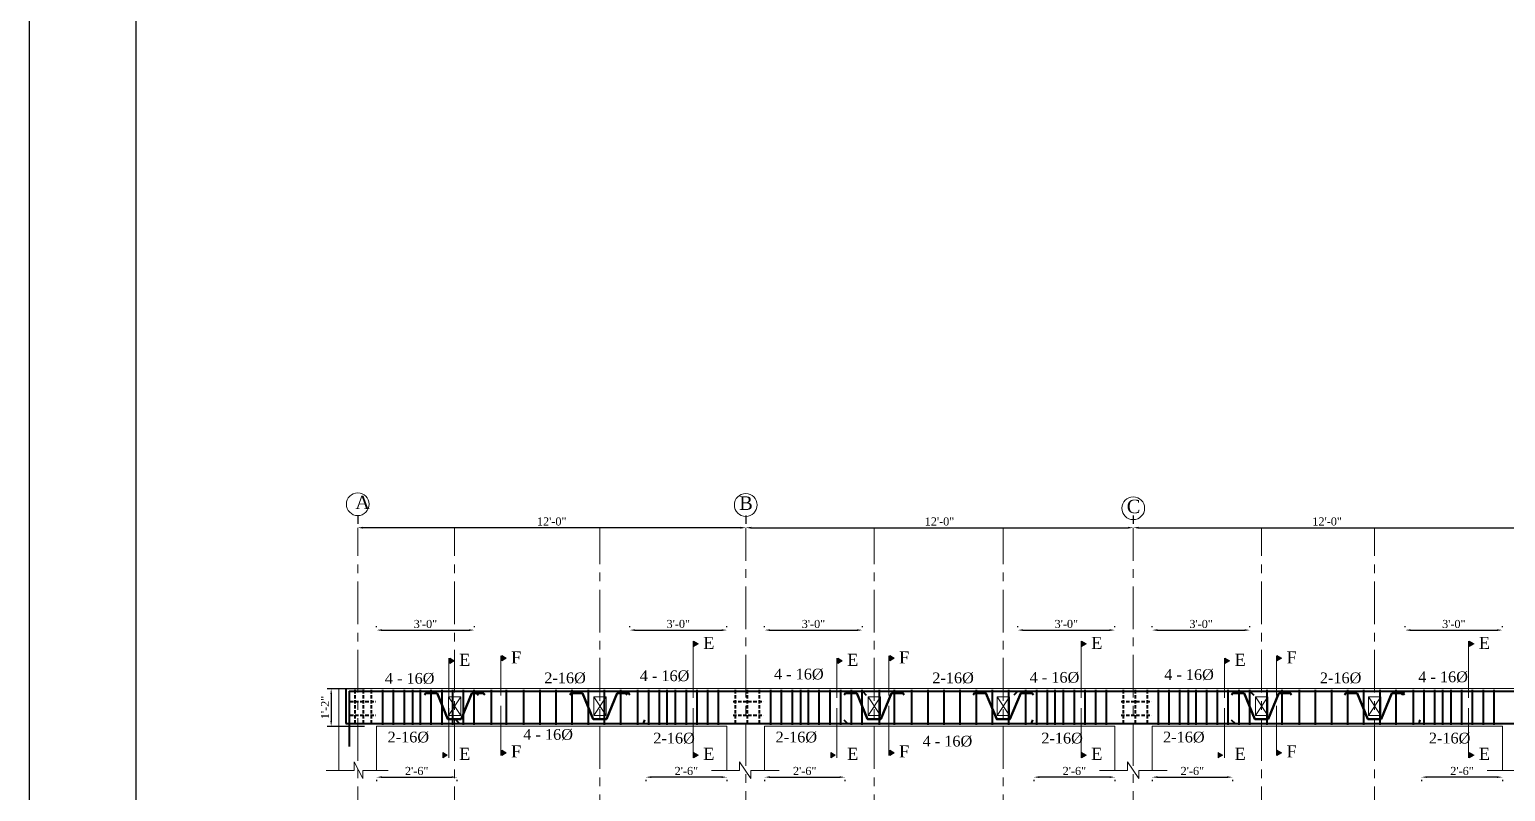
# Model space of a CAD drawing. Extents: x -2338379 to 930990, y -818978 to 106940.
# Drawn here: x 381441 to 382538, y -208494 to -207928 of the extents above; entities that cross this region are included whole.
import ezdxf

# ---------------------------------------------------------------- set-up
doc = ezdxf.new("R2010")
doc.units = 0
doc.header["$MEASUREMENT"] = 0
doc.header["$PDMODE"] = 34
for name, pattern in [('ACAD_ISO02W100', [15, 12, -3]), ('CENTER', [50.8, 31.75, -6.35, 6.35, -6.35]), ('DASHED', [0.75, 0.5, -0.25])]:
    doc.linetypes.add(name, pattern=pattern)
doc.layers.get('0').update_dxf_attribs({"linetype": 'CONTINUOUS', "lineweight": 30})
doc.layers.get('DEFPOINTS').update_dxf_attribs({"linetype": 'CONTINUOUS'})
for name, color, linetype, lineweight in [('BEAM', 1, 'DASHED', 18), ('Center', 11, 'CENTER', 15), ('Dimension', 35, 'CONTINUOUS', 9), ('HATCH', 3, 'CONTINUOUS', 15), ('rcc elevation', 253, 'CONTINUOUS', 18), ('rebar', 3, 'CONTINUOUS', 40), ('Structure', 2, 'CONTINUOUS', 50), ('TEXT', 7, 'CONTINUOUS', 30), ('WALL', 1, 'CONTINUOUS', 40)]:
    doc.layers.add(name, color=color, linetype=linetype, lineweight=lineweight)
doc.styles.get("Standard").update_dxf_attribs({"font": 'times.ttf', "height": 6})
doc.dimstyles.new('Standard$0', dxfattribs={"dimtxt": 6, "dimasz": 4, "dimexe": 3, "dimexo": 6, "dimgap": 3, "dimtad": 1, "dimdec": 1, "dimzin": 0, "dimdsep": 46, "dimlunit": 4, "dimtxsty": 'Standard', "dimcen": 0.09, "dimclrd": 6, "dimclre": 6, "dimclrt": 7, "dimadec": 0, "dimazin": 0, "dimtfac": 1, "dimtdec": 1, "dimtix": 1, "dimtofl": 0, "dimtmove": 1, "dimatfit": 3, "dimfxl": 1, "dimtolj": 1, "dimtzin": 0, "dimlwd": 18, "dimlwe": 18, "dimarcsym": 0})

# ---------------------------------------------------------------- blocks, each defined once
blk = doc.blocks.new('*D305')
at = {"layer": 'DEFPOINTS', "color": 0, "lineweight": 30, "transparency": 16777216}
for p in [(382261.2, -208292.2), (381973.1, -208298.2), (382261.2, -208298.2)]:
    blk.add_point(p, dxfattribs=at)
at = {"layer": 'TEXT', "color": 6, "lineweight": -2, "transparency": 16777216}
for p, q in [((381973.1, -208289.2), (381973.1, -208295.2)), ((381977.1, -208298.2), (382257.2, -208298.2))]:
    blk.add_line(p, q, dxfattribs=at)
at = {"layer": 'TEXT', "color": 6, "lineweight": 30, "transparency": 16777216}
for points in [[(381977.1, -208297.5), (381977.1, -208298.9), (381973.1, -208298.2)], [(382257.2, -208297.5), (382257.2, -208298.9), (382261.2, -208298.2)]]:
    blk.add_solid(points, dxfattribs=at)
at = {"layer": 'TEXT', "color": 7, "transparency": 16777216, "insert": (382117.1, -208293.6), "char_height": 6, "attachment_point": 5}
blk.add_mtext('\\A1;12\'-0"', dxfattribs=at)
blk = doc.blocks.new('*D304')
at = {"layer": 'DEFPOINTS', "color": 0, "lineweight": 30, "transparency": 16777216}
for p in [(381684.6, -208298.2), (381684.6, -208298.2), (381973.1, -208298.2)]:
    blk.add_point(p, dxfattribs=at)
at = {"layer": 'TEXT', "color": 6, "lineweight": -2, "transparency": 16777216}
for p, q in [((381684.6, -208289.2), (381684.6, -208295.2)), ((381973.1, -208289.2), (381973.1, -208295.2)), ((381969.1, -208298.2), (381688.6, -208298.2))]:
    blk.add_line(p, q, dxfattribs=at)
at = {"layer": 'TEXT', "color": 6, "lineweight": 30, "transparency": 16777216}
for points in [[(381688.6, -208297.5), (381688.6, -208298.9), (381684.6, -208298.2)], [(381969.1, -208297.5), (381969.1, -208298.9), (381973.1, -208298.2)]]:
    blk.add_solid(points, dxfattribs=at)
at = {"layer": 'TEXT', "color": 7, "transparency": 16777216, "insert": (381828.8, -208293.6), "char_height": 6, "attachment_point": 5}
blk.add_mtext('\\A1;12\'-0"', dxfattribs=at)
blk = doc.blocks.new('*D287')
at = {"layer": 'DEFPOINTS', "color": 0, "lineweight": 30, "transparency": 16777216}
for p in [(382549.3, -208292.2), (382261.2, -208298.2), (382549.3, -208298.2)]:
    blk.add_point(p, dxfattribs=at)
at = {"layer": 'TEXT', "color": 6, "lineweight": -2, "transparency": 16777216}
for p, q in [((382261.2, -208289.2), (382261.2, -208295.2)), ((382265.2, -208298.2), (382545.3, -208298.2))]:
    blk.add_line(p, q, dxfattribs=at)
at = {"layer": 'TEXT', "color": 6, "lineweight": 30, "transparency": 16777216}
for points in [[(382265.2, -208297.5), (382265.2, -208298.9), (382261.2, -208298.2)], [(382545.3, -208297.5), (382545.3, -208298.9), (382549.3, -208298.2)]]:
    blk.add_solid(points, dxfattribs=at)
at = {"layer": 'TEXT', "color": 7, "transparency": 16777216, "insert": (382405.3, -208293.6), "char_height": 6, "attachment_point": 5}
blk.add_mtext('\\A1;12\'-0"', dxfattribs=at)
blk = doc.blocks.new('*D651')
at = {"layer": 'DEFPOINTS', "color": 0, "lineweight": 30, "transparency": 16777216}
for p in [(381698.6, -208417.9), (381664.8, -208445.9), (381698.6, -208445.9)]:
    blk.add_point(p, dxfattribs=at)
at = {"layer": 'TEXT', "color": 6, "lineweight": -2, "transparency": 16777216}
for p, q in [((381689.6, -208417.9), (381661.8, -208417.9)), ((381664.8, -208421.9), (381664.8, -208441.9)), ((381689.6, -208445.9), (381661.8, -208445.9))]:
    blk.add_line(p, q, dxfattribs=at)
at = {"layer": 'TEXT', "color": 6, "lineweight": 30, "transparency": 16777216}
for points in [[(381664.2, -208421.9), (381665.5, -208421.9), (381664.8, -208417.9)], [(381664.2, -208441.9), (381665.5, -208441.9), (381664.8, -208445.9)]]:
    blk.add_solid(points, dxfattribs=at)
at = {"layer": 'TEXT', "color": 7, "transparency": 16777216, "insert": (381660.3, -208431.9), "char_height": 6, "attachment_point": 5, "rotation": 90}
blk.add_mtext('\\A1;1\'-2"', dxfattribs=at)
blk = doc.blocks.new('*D652')
at = {"layer": 'DEFPOINTS', "color": 0, "lineweight": 30, "transparency": 16777216}
for p in [(381698.6, -208381.2), (381771.3, -208374.3), (381771.3, -208381.2)]:
    blk.add_point(p, dxfattribs=at)
at = {"layer": 'TEXT', "color": 6, "lineweight": -2, "transparency": 16777216}
for p, q in [((381698.6, -208372.2), (381698.6, -208371.3)), ((381702.6, -208374.3), (381767.3, -208374.3)), ((381771.3, -208372.2), (381771.3, -208371.3))]:
    blk.add_line(p, q, dxfattribs=at)
at = {"layer": 'TEXT', "color": 6, "lineweight": 30, "transparency": 16777216}
for points in [[(381702.6, -208373.7), (381702.6, -208375), (381698.6, -208374.3)], [(381767.3, -208373.7), (381767.3, -208375), (381771.3, -208374.3)]]:
    blk.add_solid(points, dxfattribs=at)
at = {"layer": 'TEXT', "color": 7, "transparency": 16777216, "insert": (381734.9, -208369.8), "char_height": 6, "attachment_point": 5}
blk.add_mtext('\\A1;3\'-0"', dxfattribs=at)
blk = doc.blocks.new('*D653')
at = {"layer": 'DEFPOINTS', "color": 0, "lineweight": 30, "transparency": 16777216}
for p in [(381698.6, -208476.8), (381758.3, -208476.8), (381758.3, -208483.7)]:
    blk.add_point(p, dxfattribs=at)
at = {"layer": 'TEXT', "color": 6, "lineweight": -2, "transparency": 16777216}
for p, q in [((381698.6, -208485.8), (381698.6, -208486.7)), ((381702.6, -208483.7), (381754.3, -208483.7)), ((381758.3, -208485.8), (381758.3, -208486.7))]:
    blk.add_line(p, q, dxfattribs=at)
at = {"layer": 'TEXT', "color": 6, "lineweight": 30, "transparency": 16777216}
for points in [[(381702.6, -208483), (381702.6, -208484.3), (381698.6, -208483.7)], [(381754.3, -208483), (381754.3, -208484.3), (381758.3, -208483.7)]]:
    blk.add_solid(points, dxfattribs=at)
at = {"layer": 'TEXT', "color": 7, "transparency": 16777216, "insert": (381728.4, -208479.1), "char_height": 6, "attachment_point": 5}
blk.add_mtext('\\A1;2\'-6"', dxfattribs=at)
blk = doc.blocks.new('*D654')
at = {"layer": 'DEFPOINTS', "color": 0, "lineweight": 30, "transparency": 16777216}
for p in [(381886.8, -208381.2), (381959.1, -208374.3), (381959.1, -208381.2)]:
    blk.add_point(p, dxfattribs=at)
at = {"layer": 'TEXT', "color": 6, "lineweight": -2, "transparency": 16777216}
for p, q in [((381886.8, -208372.2), (381886.8, -208371.3)), ((381890.8, -208374.3), (381955.1, -208374.3)), ((381959.1, -208372.2), (381959.1, -208371.3))]:
    blk.add_line(p, q, dxfattribs=at)
at = {"layer": 'TEXT', "color": 6, "lineweight": 30, "transparency": 16777216}
for points in [[(381890.8, -208373.7), (381890.8, -208375), (381886.8, -208374.3)], [(381955.1, -208373.7), (381955.1, -208375), (381959.1, -208374.3)]]:
    blk.add_solid(points, dxfattribs=at)
at = {"layer": 'TEXT', "color": 7, "transparency": 16777216, "insert": (381922.9, -208369.8), "char_height": 6, "attachment_point": 5}
blk.add_mtext('\\A1;3\'-0"', dxfattribs=at)
blk = doc.blocks.new('*D655')
at = {"layer": 'DEFPOINTS', "color": 0, "lineweight": 30, "transparency": 16777216}
for p in [(381898.8, -208476.8), (381959.1, -208476.8), (381898.8, -208483.7)]:
    blk.add_point(p, dxfattribs=at)
at = {"layer": 'TEXT', "color": 6, "lineweight": -2, "transparency": 16777216}
for p, q in [((381898.8, -208485.8), (381898.8, -208486.7)), ((381955.1, -208483.7), (381902.8, -208483.7)), ((381959.1, -208485.8), (381959.1, -208486.7))]:
    blk.add_line(p, q, dxfattribs=at)
at = {"layer": 'TEXT', "color": 6, "lineweight": 30, "transparency": 16777216}
for points in [[(381902.8, -208483), (381902.8, -208484.3), (381898.8, -208483.7)], [(381955.1, -208483), (381955.1, -208484.3), (381959.1, -208483.7)]]:
    blk.add_solid(points, dxfattribs=at)
at = {"layer": 'TEXT', "color": 7, "transparency": 16777216, "insert": (381928.9, -208479.1), "char_height": 6, "attachment_point": 5}
blk.add_mtext('\\A1;2\'-6"', dxfattribs=at)
blk = doc.blocks.new('*D656')
at = {"layer": 'DEFPOINTS', "color": 0, "lineweight": 30, "transparency": 16777216}
for p in [(381987.1, -208381.2), (382059.8, -208374.3), (382059.8, -208381.2)]:
    blk.add_point(p, dxfattribs=at)
at = {"layer": 'TEXT', "color": 6, "lineweight": -2, "transparency": 16777216}
for p, q in [((381987.1, -208372.2), (381987.1, -208371.3)), ((381991.1, -208374.3), (382055.8, -208374.3)), ((382059.8, -208372.2), (382059.8, -208371.3))]:
    blk.add_line(p, q, dxfattribs=at)
at = {"layer": 'TEXT', "color": 6, "lineweight": 30, "transparency": 16777216}
for points in [[(381991.1, -208373.7), (381991.1, -208375), (381987.1, -208374.3)], [(382055.8, -208373.7), (382055.8, -208375), (382059.8, -208374.3)]]:
    blk.add_solid(points, dxfattribs=at)
at = {"layer": 'TEXT', "color": 7, "transparency": 16777216, "insert": (382023.4, -208369.8), "char_height": 6, "attachment_point": 5}
blk.add_mtext('\\A1;3\'-0"', dxfattribs=at)
blk = doc.blocks.new('*D657')
at = {"layer": 'DEFPOINTS', "color": 0, "lineweight": 30, "transparency": 16777216}
for p in [(381987.1, -208476.8), (382046.8, -208476.8), (382046.8, -208483.7)]:
    blk.add_point(p, dxfattribs=at)
at = {"layer": 'TEXT', "color": 6, "lineweight": -2, "transparency": 16777216}
for p, q in [((381987.1, -208485.8), (381987.1, -208486.7)), ((381991.1, -208483.7), (382042.8, -208483.7)), ((382046.8, -208485.8), (382046.8, -208486.7))]:
    blk.add_line(p, q, dxfattribs=at)
at = {"layer": 'TEXT', "color": 6, "lineweight": 30, "transparency": 16777216}
for points in [[(381991.1, -208483), (381991.1, -208484.3), (381987.1, -208483.7)], [(382042.8, -208483), (382042.8, -208484.3), (382046.8, -208483.7)]]:
    blk.add_solid(points, dxfattribs=at)
at = {"layer": 'TEXT', "color": 7, "transparency": 16777216, "insert": (382016.9, -208479.1), "char_height": 6, "attachment_point": 5}
blk.add_mtext('\\A1;2\'-6"', dxfattribs=at)
blk = doc.blocks.new('*D658')
at = {"layer": 'DEFPOINTS', "color": 0, "lineweight": 30, "transparency": 16777216}
for p in [(382175.3, -208381.2), (382247.5, -208374.3), (382247.5, -208381.2)]:
    blk.add_point(p, dxfattribs=at)
at = {"layer": 'TEXT', "color": 6, "lineweight": -2, "transparency": 16777216}
for p, q in [((382175.3, -208372.2), (382175.3, -208371.3)), ((382179.3, -208374.3), (382243.5, -208374.3)), ((382247.5, -208372.2), (382247.5, -208371.3))]:
    blk.add_line(p, q, dxfattribs=at)
at = {"layer": 'TEXT', "color": 6, "lineweight": 30, "transparency": 16777216}
for points in [[(382179.3, -208373.7), (382179.3, -208375), (382175.3, -208374.3)], [(382243.5, -208373.7), (382243.5, -208375), (382247.5, -208374.3)]]:
    blk.add_solid(points, dxfattribs=at)
at = {"layer": 'TEXT', "color": 7, "transparency": 16777216, "insert": (382211.4, -208369.8), "char_height": 6, "attachment_point": 5}
blk.add_mtext('\\A1;3\'-0"', dxfattribs=at)
blk = doc.blocks.new('*D659')
at = {"layer": 'DEFPOINTS', "color": 0, "lineweight": 30, "transparency": 16777216}
for p in [(382187.3, -208476.8), (382247.6, -208476.8), (382187.3, -208483.7)]:
    blk.add_point(p, dxfattribs=at)
at = {"layer": 'TEXT', "color": 6, "lineweight": -2, "transparency": 16777216}
for p, q in [((382187.3, -208485.8), (382187.3, -208486.7)), ((382243.6, -208483.7), (382191.3, -208483.7)), ((382247.6, -208485.8), (382247.6, -208486.7))]:
    blk.add_line(p, q, dxfattribs=at)
at = {"layer": 'TEXT', "color": 6, "lineweight": 30, "transparency": 16777216}
for points in [[(382191.3, -208483), (382191.3, -208484.3), (382187.3, -208483.7)], [(382243.6, -208483), (382243.6, -208484.3), (382247.6, -208483.7)]]:
    blk.add_solid(points, dxfattribs=at)
at = {"layer": 'TEXT', "color": 7, "transparency": 16777216, "insert": (382217.4, -208479.1), "char_height": 6, "attachment_point": 5}
blk.add_mtext('\\A1;2\'-6"', dxfattribs=at)
blk = doc.blocks.new('*D660')
at = {"layer": 'DEFPOINTS', "color": 0, "lineweight": 30, "transparency": 16777216}
for p in [(382275.2, -208381.2), (382347.9, -208374.3), (382347.9, -208381.2)]:
    blk.add_point(p, dxfattribs=at)
at = {"layer": 'TEXT', "color": 6, "lineweight": -2, "transparency": 16777216}
for p, q in [((382275.2, -208372.2), (382275.2, -208371.3)), ((382279.2, -208374.3), (382343.9, -208374.3)), ((382347.9, -208372.2), (382347.9, -208371.3))]:
    blk.add_line(p, q, dxfattribs=at)
at = {"layer": 'TEXT', "color": 6, "lineweight": 30, "transparency": 16777216}
for points in [[(382279.2, -208373.7), (382279.2, -208375), (382275.2, -208374.3)], [(382343.9, -208373.7), (382343.9, -208375), (382347.9, -208374.3)]]:
    blk.add_solid(points, dxfattribs=at)
at = {"layer": 'TEXT', "color": 7, "transparency": 16777216, "insert": (382311.6, -208369.8), "char_height": 6, "attachment_point": 5}
blk.add_mtext('\\A1;3\'-0"', dxfattribs=at)
blk = doc.blocks.new('*D661')
at = {"layer": 'DEFPOINTS', "color": 0, "lineweight": 30, "transparency": 16777216}
for p in [(382275.2, -208476.8), (382334.9, -208476.8), (382334.9, -208483.7)]:
    blk.add_point(p, dxfattribs=at)
at = {"layer": 'TEXT', "color": 6, "lineweight": -2, "transparency": 16777216}
for p, q in [((382275.2, -208485.8), (382275.2, -208486.7)), ((382279.2, -208483.7), (382330.9, -208483.7)), ((382334.9, -208485.8), (382334.9, -208486.7))]:
    blk.add_line(p, q, dxfattribs=at)
at = {"layer": 'TEXT', "color": 6, "lineweight": 30, "transparency": 16777216}
for points in [[(382279.2, -208483), (382279.2, -208484.3), (382275.2, -208483.7)], [(382330.9, -208483), (382330.9, -208484.3), (382334.9, -208483.7)]]:
    blk.add_solid(points, dxfattribs=at)
at = {"layer": 'TEXT', "color": 7, "transparency": 16777216, "insert": (382305.1, -208479.1), "char_height": 6, "attachment_point": 5}
blk.add_mtext('\\A1;2\'-6"', dxfattribs=at)
blk = doc.blocks.new('*D662')
at = {"layer": 'DEFPOINTS', "color": 0, "lineweight": 30, "transparency": 16777216}
for p in [(382463.4, -208381.2), (382535.7, -208374.3), (382535.7, -208381.2)]:
    blk.add_point(p, dxfattribs=at)
at = {"layer": 'TEXT', "color": 6, "lineweight": -2, "transparency": 16777216}
for p, q in [((382463.4, -208372.2), (382463.4, -208371.3)), ((382467.4, -208374.3), (382531.7, -208374.3)), ((382535.7, -208372.2), (382535.7, -208371.3))]:
    blk.add_line(p, q, dxfattribs=at)
at = {"layer": 'TEXT', "color": 6, "lineweight": 30, "transparency": 16777216}
for points in [[(382467.4, -208373.7), (382467.4, -208375), (382463.4, -208374.3)], [(382531.7, -208373.7), (382531.7, -208375), (382535.7, -208374.3)]]:
    blk.add_solid(points, dxfattribs=at)
at = {"layer": 'TEXT', "color": 7, "transparency": 16777216, "insert": (382499.5, -208369.8), "char_height": 6, "attachment_point": 5}
blk.add_mtext('\\A1;3\'-0"', dxfattribs=at)
blk = doc.blocks.new('*D663')
at = {"layer": 'DEFPOINTS', "color": 0, "lineweight": 30, "transparency": 16777216}
for p in [(382475.4, -208476.8), (382535.7, -208476.8), (382475.4, -208483.7)]:
    blk.add_point(p, dxfattribs=at)
at = {"layer": 'TEXT', "color": 6, "lineweight": -2, "transparency": 16777216}
for p, q in [((382475.4, -208485.8), (382475.4, -208486.7)), ((382531.7, -208483.7), (382479.4, -208483.7)), ((382535.7, -208485.8), (382535.7, -208486.7))]:
    blk.add_line(p, q, dxfattribs=at)
at = {"layer": 'TEXT', "color": 6, "lineweight": 30, "transparency": 16777216}
for points in [[(382479.4, -208483), (382479.4, -208484.3), (382475.4, -208483.7)], [(382531.7, -208483), (382531.7, -208484.3), (382535.7, -208483.7)]]:
    blk.add_solid(points, dxfattribs=at)
at = {"layer": 'TEXT', "color": 7, "transparency": 16777216, "insert": (382505.6, -208479.1), "char_height": 6, "attachment_point": 5}
blk.add_mtext('\\A1;2\'-6"', dxfattribs=at)

msp = doc.modelspace()

# ---------------------------------------------------------------- hatches: boundary and pattern name
at = {"layer": 'HATCH', "ltscale": 0.5}
for points in [[(381934.48, -208386.53), (381934.48, -208382.58), (381937.9, -208384.56)], [(382222.97, -208386.53), (382222.97, -208382.58), (382226.38, -208384.56)], [(382511.1, -208386.53), (382511.1, -208382.58), (382514.52, -208384.56)], [(381752.95, -208399.11), (381752.95, -208395.17), (381756.36, -208397.14)], [(381791.6, -208397.29), (381791.6, -208393.34), (381795.01, -208395.32)], [(382041.43, -208399.11), (382041.43, -208395.17), (382044.85, -208397.14)], [(382080.08, -208397.29), (382080.08, -208393.34), (382083.49, -208395.32)], [(382329.56, -208399.11), (382329.56, -208395.17), (382332.98, -208397.14)], [(382368.21, -208397.29), (382368.21, -208393.34), (382371.63, -208395.32)], [(381747.75, -208465.4), (381747.75, -208469.34), (381751.16, -208467.37)], [(381791.6, -208463.58), (381791.6, -208467.52), (381795.01, -208465.55)], [(381934.48, -208465.4), (381934.48, -208469.34), (381937.9, -208467.37)], [(382036.23, -208465.4), (382036.23, -208469.34), (382039.65, -208467.37)], [(382080.08, -208463.58), (382080.08, -208467.52), (382083.49, -208465.55)], [(382222.97, -208465.4), (382222.97, -208469.34), (382226.38, -208467.37)], [(382324.36, -208465.4), (382324.36, -208469.34), (382327.78, -208467.37)], [(382368.21, -208463.58), (382368.21, -208467.52), (382371.63, -208465.55)], [(382511.1, -208465.4), (382511.1, -208469.34), (382514.52, -208467.37)]]:
    msp.add_hatch(color=256, dxfattribs=at).paths.add_polyline_path(points)

# ---------------------------------------------------------------- linework, layer by layer
at = {"color": 3}
for points in [[(381440.54, -206666.63), (384925.34, -206666.63), (384925.34, -209148.23), (381440.54, -209148.23)], [(381519.74, -206693.03), (384898.94, -206693.03), (384898.94, -209121.83), (381519.74, -209121.83)]]:
    msp.add_lwpolyline(points, close=True, dxfattribs=at)
at = {"layer": 'BEAM', "linetype": 'ACAD_ISO02W100', "ltscale": 5}
for p, q in [((381752.02, -208423.87), (381752.02, -208437.87)), ((381761.22, -208423.87), (381761.22, -208437.87)), ((381860.02, -208423.87), (381860.02, -208437.87)), ((381869.22, -208423.87), (381869.22, -208437.87)), ((382064.02, -208423.87), (382064.02, -208437.87)), ((382073.22, -208423.87), (382073.22, -208437.87)), ((382160.02, -208423.87), (382160.02, -208437.87)), ((382169.22, -208423.87), (382169.22, -208437.87)), ((382352.02, -208423.87), (382352.02, -208437.87)), ((382361.22, -208423.87), (382361.22, -208437.87)), ((382436.02, -208423.87), (382436.02, -208437.87)), ((382445.22, -208423.87), (382445.22, -208437.87))]:
    msp.add_line(p, q, dxfattribs=at)
at = {"layer": 'Center'}
for p, q in [((381684.57, -208827.22), (381684.57, -208298.19)), ((381756.57, -208827.22), (381756.57, -208298.19)), ((381864.57, -208833.22), (381864.57, -208298.19)), ((381973.05, -208830.77), (381973.05, -208298.19)), ((382068.57, -208833.22), (382068.57, -208298.19)), ((382164.57, -208833.22), (382164.57, -208298.19)), ((382261.18, -208830.77), (382261.18, -208298.19)), ((382356.57, -208827.22), (382356.57, -208298.19)), ((382440.57, -208827.22), (382440.57, -208298.19))]:
    msp.add_line(p, q, dxfattribs=at)
at = {"layer": 'Dimension', "ltscale": 0.5}
for p, q in [((381933.85, -208382.55), (381933.85, -208424.72)), ((382222.34, -208382.55), (382222.34, -208424.72)), ((382510.47, -208382.55), (382510.47, -208424.72)), ((381752.32, -208395.18), (381752.32, -208424.72)), ((381790.97, -208393.35), (381790.97, -208422.9)), ((382040.8, -208395.18), (382040.8, -208424.72)), ((382079.45, -208393.35), (382079.45, -208422.9)), ((382328.93, -208395.18), (382328.93, -208424.72)), ((382367.58, -208393.35), (382367.58, -208422.9)), ((381752.32, -208469.33), (381752.32, -208432.39)), ((381790.97, -208467.51), (381790.97, -208430.56)), ((381933.85, -208469.33), (381933.85, -208432.39)), ((382040.8, -208469.33), (382040.8, -208432.39)), ((382079.45, -208467.51), (382079.45, -208430.56)), ((382222.34, -208469.33), (382222.34, -208432.39)), ((382328.93, -208469.33), (382328.93, -208432.39)), ((382367.58, -208467.51), (382367.58, -208430.56)), ((382510.47, -208469.33), (382510.47, -208432.39))]:
    msp.add_line(p, q, dxfattribs=at)
at = {"layer": 'Dimension', "linetype": 'ACAD_ISO02W100', "ltscale": 125}
for p, q in [((381761.22, -208423.87), (381752.02, -208423.87)), ((381752.02, -208423.87), (381761.22, -208437.87)), ((381761.22, -208423.87), (381752.02, -208437.87)), ((381869.22, -208423.87), (381860.02, -208423.87)), ((381860.02, -208423.87), (381869.22, -208437.87)), ((381869.22, -208423.87), (381860.02, -208437.87)), ((382073.22, -208423.87), (382064.02, -208423.87)), ((382064.02, -208423.87), (382073.22, -208437.87)), ((382073.22, -208423.87), (382064.02, -208437.87)), ((382169.22, -208423.87), (382160.02, -208423.87)), ((382160.02, -208423.87), (382169.22, -208437.87)), ((382169.22, -208423.87), (382160.02, -208437.87)), ((382361.22, -208423.87), (382352.02, -208423.87)), ((382352.02, -208423.87), (382361.22, -208437.87)), ((382361.22, -208423.87), (382352.02, -208437.87)), ((382445.22, -208423.87), (382436.02, -208423.87)), ((382436.02, -208423.87), (382445.22, -208437.87)), ((382445.22, -208423.87), (382436.02, -208437.87)), ((381761.22, -208437.87), (381752.02, -208437.87)), ((381869.22, -208437.87), (381860.02, -208437.87)), ((382073.22, -208437.87), (382064.02, -208437.87)), ((382169.22, -208437.87), (382160.02, -208437.87)), ((382361.22, -208437.87), (382352.02, -208437.87)), ((382445.22, -208437.87), (382436.02, -208437.87))]:
    msp.add_line(p, q, dxfattribs=at)
at = {"layer": 'Dimension', "ltscale": 0.5}
for points in [[(381937.9, -208384.56), (381934.48, -208386.53), (381934.48, -208382.58)], [(382226.38, -208384.56), (382222.97, -208386.53), (382222.97, -208382.58)], [(382514.52, -208384.56), (382511.1, -208386.53), (382511.1, -208382.58)], [(381756.36, -208397.14), (381752.95, -208399.11), (381752.95, -208395.17)], [(381795.01, -208395.32), (381791.6, -208397.29), (381791.6, -208393.34)], [(382044.85, -208397.14), (382041.43, -208399.11), (382041.43, -208395.17)], [(382083.49, -208395.32), (382080.08, -208397.29), (382080.08, -208393.34)], [(382332.98, -208397.14), (382329.56, -208399.11), (382329.56, -208395.17)], [(382371.63, -208395.32), (382368.21, -208397.29), (382368.21, -208393.34)], [(381751.16, -208467.37), (381747.75, -208465.4), (381747.75, -208469.34)], [(381795.01, -208465.55), (381791.6, -208463.58), (381791.6, -208467.52)], [(381937.9, -208467.37), (381934.48, -208465.4), (381934.48, -208469.34)], [(382039.65, -208467.37), (382036.23, -208465.4), (382036.23, -208469.34)], [(382083.49, -208465.55), (382080.08, -208463.58), (382080.08, -208467.52)], [(382226.38, -208467.37), (382222.97, -208465.4), (382222.97, -208469.34)], [(382327.78, -208467.37), (382324.36, -208465.4), (382324.36, -208469.34)], [(382371.63, -208465.55), (382368.21, -208463.58), (382368.21, -208467.52)], [(382514.52, -208467.37), (382511.1, -208465.4), (382511.1, -208469.34)]]:
    msp.add_lwpolyline(points, close=True, dxfattribs=at)
at = {"layer": 'Dimension'}
for points in [[(381661.16, -208478.75), (381681.95, -208478.75), (381681.95, -208472.19), (381688.34, -208484.58), (381688.34, -208478.75), (381707.31, -208478.75)], [(381947.64, -208478.75), (381968.43, -208478.75), (381968.43, -208472.19), (381976.82, -208484.58), (381976.82, -208478.75), (381997.79, -208478.75)], [(382236.13, -208478.75), (382256.91, -208478.75), (382256.91, -208472.19), (382265.3, -208484.58), (382265.3, -208478.75), (382286.27, -208478.75)], [(382524.26, -208478.75), (382545.05, -208478.75), (382545.05, -208472.19), (382553.43, -208484.58), (382553.43, -208478.75), (382574.4, -208478.75)]]:
    msp.add_lwpolyline(points, dxfattribs=at)
for centre in [(381684.57, -208280.74), (381973.05, -208281.29), (382261.18, -208283.74)]:
    msp.add_circle(centre, 8.45, dxfattribs=at)
at = {"layer": 'rcc elevation', "ltscale": 20}
for p, q in [((381670.57, -208478.75), (381670.57, -208417.87)), ((381670.57, -208417.87), (381959.05, -208417.87)), ((381959.05, -208417.87), (382275.18, -208417.87)), ((382275.18, -208417.87), (382535.67, -208417.87)), ((382535.67, -208417.87), (382853.5, -208417.87)), ((381698.57, -208478.75), (381698.57, -208445.87)), ((381698.57, -208445.87), (381959.05, -208445.87)), ((381959.05, -208478.75), (381959.05, -208445.87)), ((381987.05, -208445.87), (382247.53, -208445.87)), ((381987.05, -208478.75), (381987.05, -208445.87)), ((381987.05, -208478.75), (381987.05, -208445.87)), ((382247.53, -208478.75), (382247.53, -208445.87)), ((382275.18, -208445.87), (382535.67, -208445.87)), ((382275.18, -208478.75), (382275.18, -208445.87)), ((382275.18, -208478.75), (382275.18, -208445.87)), ((382535.67, -208478.75), (382535.67, -208445.87))]:
    msp.add_line(p, q, dxfattribs=at)
at = {"layer": 'rebar', "ltscale": 20}
for p, q in [((381675.71, -208417.87), (381675.61, -208443.87)), ((381678.24, -208419.87), (382844.14, -208419.87)), ((381678.24, -208419.87), (381678.24, -208460.79)), ((381771.31, -208419.87), (381774.16, -208422.72)), ((381886.79, -208419.87), (381883.94, -208422.72)), ((382059.8, -208419.87), (382062.65, -208422.72)), ((382175.27, -208419.87), (382172.42, -208422.72)), ((382347.93, -208419.87), (382350.78, -208422.72)), ((382463.4, -208419.87), (382460.55, -208422.72)), ((381675.61, -208443.87), (382846.77, -208443.87)), ((381757.46, -208441.02), (381760.31, -208443.87)), ((381897.67, -208441.02), (381896.82, -208443.87)), ((382045.95, -208441.02), (382048.8, -208443.87)), ((382186.15, -208441.02), (382185.3, -208443.87)), ((382334.08, -208441.02), (382336.93, -208443.87)), ((382474.28, -208441.02), (382473.43, -208443.87))]:
    msp.add_line(p, q, dxfattribs=at)
at = {"layer": 'rebar', "linetype": 'DASHED', "ltscale": 5}
for p, q in [((381682.45, -208418.87), (381682.45, -208444.87)), ((381688.53, -208418.87), (381688.53, -208444.87)), ((381694.61, -208418.87), (381694.61, -208444.87)), ((381965.18, -208418.87), (381965.18, -208444.87)), ((381974.05, -208418.87), (381974.05, -208444.87)), ((381983, -208418.87), (381983, -208444.87)), ((381983.09, -208418.87), (381983.09, -208444.87)), ((382253.66, -208418.87), (382253.66, -208444.87)), ((382262.53, -208418.87), (382262.53, -208444.87)), ((382271.48, -208418.87), (382271.48, -208444.87)), ((382271.57, -208418.87), (382271.57, -208444.87)), ((381678.96, -208427.32), (381697.98, -208427.32)), ((381963.7, -208427.32), (381986.38, -208427.32)), ((382252.18, -208427.32), (382274.86, -208427.32)), ((381678.96, -208437.49), (381697.98, -208437.49)), ((381963.7, -208437.49), (381986.38, -208437.49)), ((382252.18, -208437.49), (382274.86, -208437.49))]:
    msp.add_line(p, q, dxfattribs=at)
at = {"layer": 'rebar', "ltscale": 5}
for p, q in [((381702.98, -208418.87), (381702.98, -208444.87)), ((381710.98, -208418.87), (381710.98, -208444.87)), ((381718.98, -208418.87), (381718.98, -208444.87)), ((381725.31, -208418.87), (381725.31, -208444.87)), ((381730.98, -208418.87), (381730.98, -208444.87)), ((381738.98, -208418.87), (381738.98, -208444.87)), ((381746.98, -208418.87), (381746.98, -208444.87)), ((381754.98, -208418.87), (381754.98, -208444.87)), ((381762.98, -208418.87), (381762.98, -208444.87)), ((381770.98, -208418.87), (381770.98, -208444.87)), ((381783.86, -208418.87), (381783.86, -208444.87)), ((381794.98, -208418.87), (381794.98, -208444.87)), ((381807.86, -208418.87), (381807.86, -208444.87)), ((381819.86, -208418.87), (381819.86, -208444.87)), ((381831.86, -208418.87), (381831.86, -208444.87)), ((381843.86, -208418.87), (381843.86, -208444.87)), ((381855.86, -208418.87), (381855.86, -208444.87)), ((381867.86, -208418.87), (381867.86, -208444.87)), ((381879.86, -208418.87), (381879.86, -208444.87)), ((381892.64, -208418.87), (381892.64, -208444.87)), ((381900.64, -208418.87), (381900.64, -208444.87)), ((381908.64, -208418.87), (381908.64, -208444.87)), ((381914.37, -208418.87), (381914.37, -208444.87)), ((381920.64, -208418.87), (381920.64, -208444.87)), ((381928.64, -208418.87), (381928.64, -208444.87)), ((381936.64, -208418.87), (381936.64, -208444.87)), ((381944.64, -208418.87), (381944.64, -208444.87)), ((381952.64, -208418.87), (381952.64, -208444.87)), ((381991.46, -208418.87), (381991.46, -208444.87)), ((381999.46, -208418.87), (381999.46, -208444.87)), ((382007.46, -208418.87), (382007.46, -208444.87)), ((382013.79, -208418.87), (382013.79, -208444.87)), ((382019.46, -208418.87), (382019.46, -208444.87)), ((382027.46, -208418.87), (382027.46, -208444.87)), ((382035.46, -208418.87), (382035.46, -208444.87)), ((382043.46, -208418.87), (382043.46, -208444.87)), ((382051.46, -208418.87), (382051.46, -208444.87)), ((382059.46, -208418.87), (382059.46, -208444.87)), ((382072.34, -208418.87), (382072.34, -208444.87)), ((382083.46, -208418.87), (382083.46, -208444.87)), ((382096.34, -208418.87), (382096.34, -208444.87)), ((382108.34, -208418.87), (382108.34, -208444.87)), ((382120.34, -208418.87), (382120.34, -208444.87)), ((382132.34, -208418.87), (382132.34, -208444.87)), ((382144.34, -208418.87), (382144.34, -208444.87)), ((382156.34, -208418.87), (382156.34, -208444.87)), ((382168.34, -208418.87), (382168.34, -208444.87)), ((382181.13, -208418.87), (382181.13, -208444.87)), ((382189.13, -208418.87), (382189.13, -208444.87)), ((382197.13, -208418.87), (382197.13, -208444.87)), ((382202.85, -208418.87), (382202.85, -208444.87)), ((382209.13, -208418.87), (382209.13, -208444.87)), ((382217.13, -208418.87), (382217.13, -208444.87)), ((382225.13, -208418.87), (382225.13, -208444.87)), ((382233.13, -208418.87), (382233.13, -208444.87)), ((382241.13, -208418.87), (382241.13, -208444.87)), ((382279.59, -208418.87), (382279.59, -208444.87)), ((382287.59, -208418.87), (382287.59, -208444.87)), ((382295.59, -208418.87), (382295.59, -208444.87)), ((382301.93, -208418.87), (382301.93, -208444.87)), ((382307.59, -208418.87), (382307.59, -208444.87)), ((382315.59, -208418.87), (382315.59, -208444.87)), ((382323.59, -208418.87), (382323.59, -208444.87)), ((382331.59, -208418.87), (382331.59, -208444.87)), ((382339.59, -208418.87), (382339.59, -208444.87)), ((382347.59, -208418.87), (382347.59, -208444.87)), ((382360.47, -208418.87), (382360.47, -208444.87)), ((382371.59, -208418.87), (382371.59, -208444.87)), ((382384.47, -208418.87), (382384.47, -208444.87)), ((382396.47, -208418.87), (382396.47, -208444.87)), ((382408.47, -208418.87), (382408.47, -208444.87)), ((382420.47, -208418.87), (382420.47, -208444.87)), ((382432.47, -208418.87), (382432.47, -208444.87)), ((382444.47, -208418.87), (382444.47, -208444.87)), ((382456.47, -208418.87), (382456.47, -208444.87)), ((382469.26, -208418.87), (382469.26, -208444.87)), ((382477.26, -208418.87), (382477.26, -208444.87)), ((382485.26, -208418.87), (382485.26, -208444.87)), ((382490.98, -208418.87), (382490.98, -208444.87)), ((382497.26, -208418.87), (382497.26, -208444.87)), ((382505.26, -208418.87), (382505.26, -208444.87)), ((382513.26, -208418.87), (382513.26, -208444.87)), ((382521.26, -208418.87), (382521.26, -208444.87)), ((382529.26, -208418.87), (382529.26, -208444.87))]:
    msp.add_line(p, q, dxfattribs=at)
at = {"layer": 'Structure'}
for points in [[(381761.46, -208440.64), (381751.68, -208440.64), (381743.63, -208421.35), (381735.26, -208421.35), (381734.19, -208422.58)], [(381751.68, -208440.64), (381761.46, -208440.64), (381769.51, -208421.35), (381777.88, -208421.35), (381778.95, -208422.58)], [(381869.46, -208440.64), (381859.68, -208440.64), (381851.63, -208421.35), (381843.26, -208421.35), (381842.19, -208422.58)], [(381859.68, -208440.64), (381869.46, -208440.64), (381877.51, -208421.35), (381885.88, -208421.35), (381886.95, -208422.58)], [(382073.46, -208440.64), (382063.68, -208440.64), (382055.63, -208421.35), (382047.26, -208421.35), (382046.19, -208422.58)], [(382063.68, -208440.64), (382073.46, -208440.64), (382081.51, -208421.35), (382089.88, -208421.35), (382090.95, -208422.58)], [(382169.46, -208440.64), (382159.68, -208440.64), (382151.63, -208421.35), (382143.26, -208421.35), (382142.19, -208422.58)], [(382159.68, -208440.64), (382169.46, -208440.64), (382177.51, -208421.35), (382185.88, -208421.35), (382186.95, -208422.58)], [(382361.46, -208440.64), (382351.68, -208440.64), (382343.63, -208421.35), (382335.26, -208421.35), (382334.19, -208422.58)], [(382351.68, -208440.64), (382361.46, -208440.64), (382369.51, -208421.35), (382377.88, -208421.35), (382378.95, -208422.58)], [(382445.46, -208440.64), (382435.68, -208440.64), (382427.63, -208421.35), (382419.26, -208421.35), (382418.19, -208422.58)], [(382435.68, -208440.64), (382445.46, -208440.64), (382453.51, -208421.35), (382461.88, -208421.35), (382462.95, -208422.58)]]:
    msp.add_lwpolyline(points, dxfattribs=at)

# ---------------------------------------------------------------- texts
at = {"layer": 'TEXT', "linetype": 'ByBlock', "char_height": 10, "width": 1452.7835, "attachment_point": 1, "line_spacing_factor": 2}
for s, insert in [('A', (381682.72, -208274.37)), ('B', (381968.22, -208274.92)), ('C', (382256.35, -208277.37))]:
    msp.add_mtext(s, dxfattribs=dict(at, insert=insert))
at = {"layer": 'TEXT', "attachment_point": 1}
for s, insert, char_height, width in [('{\\fTimes New Roman|b0|i0|c0|p18;E}', (381941.49, -208379.38), 9, 1356.5327), ('{\\fTimes New Roman|b0|i0|c0|p18;E}', (382229.97, -208379.38), 9, 1356.5327), ('{\\fTimes New Roman|b0|i0|c0|p18;E}', (382518.1, -208379.38), 9, 1356.5327), ('{\\fTimes New Roman|b0|i0|c0|p18;E}', (381759.95, -208391.96), 9, 1356.5327), ('{\\fTimes New Roman|b0|i0|c0|p18;F}', (381798.6, -208390.14), 9, 1356.5327), ('{\\fTimes New Roman|b0|i0|c0|p18;E}', (382048.43, -208391.96), 9, 1356.5327), ('{\\fTimes New Roman|b0|i0|c0|p18;F}', (382087.08, -208390.14), 9, 1356.5327), ('{\\fTimes New Roman|b0|i0|c0|p18;E}', (382336.56, -208391.96), 9, 1356.5327), ('{\\fTimes New Roman|b0|i0|c0|p18;F}', (382375.21, -208390.14), 9, 1356.5327), ('2-16%%C ', (381823.29, -208405.87), 8, 1404.5327), ('2-16%%C ', (382111.77, -208405.87), 8, 1404.5327), ('2-16%%C ', (382399.9, -208405.87), 8, 1404.5327), ('2-16%%C ', (381706.75, -208449.86), 8, 1356.5327), ('2-16%%C ', (381904.34, -208450.64), 8, 1356.5327), ('2-16%%C ', (381995.23, -208449.86), 8, 1356.5327), ('2-16%%C ', (382192.83, -208450.64), 8, 1356.5327), ('2-16%%C ', (382283.36, -208449.86), 8, 1356.5327), ('2-16%%C ', (382480.96, -208450.64), 8, 1356.5327), ('{\\fTimes New Roman|b0|i0|c0|p18;E}', (381759.95, -208461.85), 9, 1356.5327), ('{\\fTimes New Roman|b0|i0|c0|p18;F}', (381798.6, -208460.03), 9, 1356.5327), ('{\\fTimes New Roman|b0|i0|c0|p18;E}', (381941.49, -208461.85), 9, 1356.5327), ('{\\fTimes New Roman|b0|i0|c0|p18;E}', (382048.43, -208461.85), 9, 1356.5327), ('{\\fTimes New Roman|b0|i0|c0|p18;F}', (382087.08, -208460.03), 9, 1356.5327), ('{\\fTimes New Roman|b0|i0|c0|p18;E}', (382229.97, -208461.85), 9, 1356.5327), ('{\\fTimes New Roman|b0|i0|c0|p18;E}', (382336.56, -208461.85), 9, 1356.5327), ('{\\fTimes New Roman|b0|i0|c0|p18;F}', (382375.21, -208460.03), 9, 1356.5327), ('{\\fTimes New Roman|b0|i0|c0|p18;E}', (382518.1, -208461.85), 9, 1356.5327)]:
    msp.add_mtext(s, dxfattribs=dict(at, insert=insert, char_height=char_height, width=width))
at = {"layer": 'WALL', "color": 7, "char_height": 8, "attachment_point": 5}
for insert in [(382012.52, -208407.18), (382302.63, -208407.59), (381723.19, -208410.35), (381912.71, -208408.47), (382202.62, -208409.62), (382491.54, -208409.26), (381826.12, -208452.09), (382123.01, -208457.05)]:
    msp.add_mtext('4 - 16%%C', dxfattribs=dict(at, insert=insert))

# ---------------------------------------------------------------- dimensions: what is measured, and where the dimension line sits
at = {"layer": 'TEXT'}
for base, p1, p2, picture, middle in [((381684.57, -208298.19), (381973.05, -208298.19), (381684.57, -208298.19), '*D304', (381828.81, -208293.64)), ((382261.18, -208298.19), (381973.05, -208298.19), (382261.18, -208292.19), '*D305', (382117.12, -208293.64)), ((382549.32, -208298.19), (382261.18, -208298.19), (382549.32, -208292.19), '*D287', (382405.25, -208293.64))]:
    dim = msp.add_linear_dim(base=base, p1=p1, p2=p2, dimstyle='Standard$0', override={"dimscale": 0.5, "dimtxt": 18, "dimasz": 8, "dimexe": 6, "dimexo": 18, "dimdec": 0, "dimlfac": 0.5, "dimzin": 11, "dimcen": 2.5, "dimdle": 6, "dimtdec": 0, "dimtofl": 1, "dimlwd": 65534, "dimlwe": 65534}, dxfattribs=at)
    dim.commit()
    dim.dimension.update_dxf_attribs({"geometry": picture, "text_midpoint": middle})
for p1, p2, distance, picture, middle in [((381698.57, -208381.16), (381771.31, -208381.16), 6.84, '*D652', (381734.94, -208369.77)), ((381886.79, -208381.16), (381959.05, -208381.16), 6.84, '*D654', (381922.92, -208369.77)), ((381987.05, -208381.16), (382059.8, -208381.16), 6.84, '*D656', (382023.42, -208369.77)), ((382175.27, -208381.16), (382247.53, -208381.16), 6.84, '*D658', (382211.4, -208369.77)), ((382275.18, -208381.16), (382347.93, -208381.16), 6.84, '*D660', (382311.56, -208369.77)), ((382463.4, -208381.16), (382535.67, -208381.16), 6.84, '*D662', (382499.54, -208369.77)), ((381698.57, -208476.84), (381758.31, -208476.84), -6.84, '*D653', (381728.44, -208479.12)), ((381959.08, -208476.84), (381898.82, -208476.84), 6.84, '*D655', (381928.95, -208479.12)), ((381987.05, -208476.84), (382046.8, -208476.84), -6.84, '*D657', (382016.92, -208479.12)), ((382247.56, -208476.84), (382187.3, -208476.84), 6.84, '*D659', (382217.43, -208479.12)), ((382275.18, -208476.84), (382334.93, -208476.84), -6.84, '*D661', (382305.06, -208479.12)), ((382535.7, -208476.84), (382475.43, -208476.84), 6.84, '*D663', (382505.56, -208479.12))]:
    dim = msp.add_aligned_dim(p1=p1, p2=p2, distance=distance, dimstyle='Standard$0', override={"dimscale": 0.5, "dimtxt": 18, "dimasz": 8, "dimexe": 6, "dimexo": 18, "dimdec": 0, "dimlfac": 0.5, "dimzin": 11, "dimcen": 2.5, "dimdle": 6, "dimtdec": 0, "dimtofl": 1, "dimlwd": 65534, "dimlwe": 65534}, dxfattribs=at)
    dim.commit()
    dim.dimension.update_dxf_attribs({"geometry": picture, "text_midpoint": middle})
dim = msp.add_linear_dim(base=(381664.84, -208445.87), p1=(381698.57, -208417.87), p2=(381698.57, -208445.87), angle=90, dimstyle='Standard$0', override={"dimscale": 0.5, "dimtxt": 18, "dimasz": 8, "dimexe": 6, "dimexo": 18, "dimdec": 0, "dimlfac": 0.5, "dimzin": 11, "dimcen": 2.5, "dimdle": 6, "dimtdec": 0, "dimtofl": 1, "dimlwd": 65534, "dimlwe": 65534}, dxfattribs=at)
dim.commit()
dim.dimension.update_dxf_attribs({"geometry": '*D651', "text_midpoint": (381660.34, -208431.87)})

doc.saveas('drawing.dxf')
